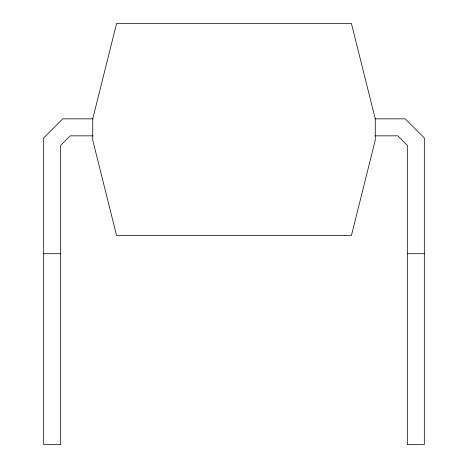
<?xml version="1.0" encoding="UTF-8"?>
<svg xmlns="http://www.w3.org/2000/svg" width="468" height="468" viewBox="0 0 468 468"><rect width="100%" height="100%" fill="white"/><g stroke="black" fill="none" stroke-linecap="round" stroke-linejoin="round"><path stroke-width="0.7" d="M92.74 118.843L116.602 23.4L351.398 23.4L375.26 118.843L375.26 140.131L351.398 235.574L116.602 235.574L92.74 140.131L92.74 118.843L62.77 118.843L43.682 137.937L43.682 444.6L60.67 444.6L60.67 145.378L70.218 135.837L92.74 135.837M375.26 118.843L405.23 118.843L424.318 137.937L424.318 444.6L407.33 444.6L407.33 145.378L397.782 135.837L375.26 135.837M43.682 253.709L60.67 253.709M407.33 253.709L424.318 253.709"/></g></svg>
